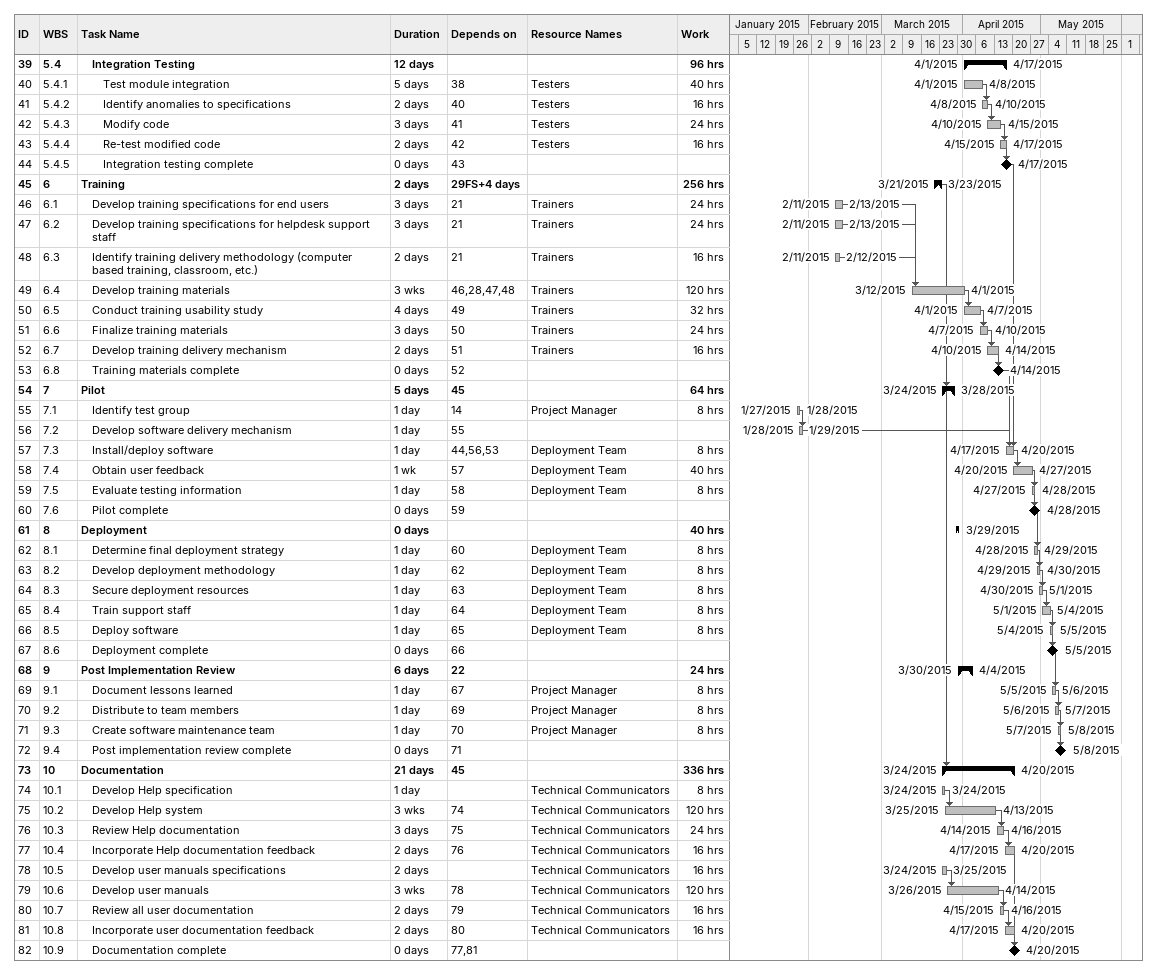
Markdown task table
| ID | WBS | Task | Duration | Start | Finish | Predecessors | Resources | Work (h) |
|---|---|---|---|---|---|---|---|---|
| 39 | 5.4 | **Integration Testing** | 12d | 2015-04-01 | 2015-04-17 |  |  | 96 |
| 40 | 5.4.1 | Test module integration | 5d | 2015-04-01 | 2015-04-08 | 38 | Testers | 40 |
| 41 | 5.4.2 | Identify anomalies to specifications | 2d | 2015-04-08 | 2015-04-10 | 40 | Testers | 16 |
| 42 | 5.4.3 | Modify code | 3d | 2015-04-10 | 2015-04-15 | 41 | Testers | 24 |
| 43 | 5.4.4 | Re-test modified code | 2d | 2015-04-15 | 2015-04-17 | 42 | Testers | 16 |
| 44 | 5.4.5 | Integration testing complete | 0d | 2015-04-17 | 2015-04-17 | 43 |  |  |
| 45 | 6 | **Training** | 2d | 2015-03-21 | 2015-03-23 | 29FS+4d |  | 256 |
| 46 | 6.1 | Develop training specifications for end users | 3d | 2015-02-11 | 2015-02-13 | 21 | Trainers | 24 |
| 47 | 6.2 | Develop training specifications for helpdesk support staff | 3d | 2015-02-11 | 2015-02-13 | 21 | Trainers | 24 |
| 48 | 6.3 | Identify training delivery methodology (computer based training, classroom, etc.) | 2d | 2015-02-11 | 2015-02-12 | 21 | Trainers | 16 |
| 49 | 6.4 | Develop training materials | 3w | 2015-03-12 | 2015-04-01 | 46, 28, 47, 48 | Trainers | 120 |
| 50 | 6.5 | Conduct training usability study | 4d | 2015-04-01 | 2015-04-07 | 49 | Trainers | 32 |
| 51 | 6.6 | Finalize training materials | 3d | 2015-04-07 | 2015-04-10 | 50 | Trainers | 24 |
| 52 | 6.7 | Develop training delivery mechanism | 2d | 2015-04-10 | 2015-04-14 | 51 | Trainers | 16 |
| 53 | 6.8 | Training materials complete | 0d | 2015-04-14 | 2015-04-14 | 52 |  |  |
| 54 | 7 | **Pilot** | 5d | 2015-03-24 | 2015-03-28 | 45 |  | 64 |
| 55 | 7.1 | Identify test group | 1d | 2015-01-27 | 2015-01-28 | 14 | Project Manager | 8 |
| 56 | 7.2 | Develop software delivery mechanism | 1d | 2015-01-28 | 2015-01-29 | 55 |  |  |
| 57 | 7.3 | Install/deploy software | 1d | 2015-04-17 | 2015-04-20 | 44, 56, 53 | Deployment Team | 8 |
| 58 | 7.4 | Obtain user feedback | 1w | 2015-04-20 | 2015-04-27 | 57 | Deployment Team | 40 |
| 59 | 7.5 | Evaluate testing information | 1d | 2015-04-27 | 2015-04-28 | 58 | Deployment Team | 8 |
| 60 | 7.6 | Pilot complete | 0d | 2015-04-28 | 2015-04-28 | 59 |  |  |
| 61 | 8 | **Deployment** | 0d | 2015-03-29 | 2015-03-29 |  |  | 40 |
| 62 | 8.1 | Determine final deployment strategy | 1d | 2015-04-28 | 2015-04-29 | 60 | Deployment Team | 8 |
| 63 | 8.2 | Develop deployment methodology | 1d | 2015-04-29 | 2015-04-30 | 62 | Deployment Team | 8 |
| 64 | 8.3 | Secure deployment resources | 1d | 2015-04-30 | 2015-05-01 | 63 | Deployment Team | 8 |
| 65 | 8.4 | Train support staff | 1d | 2015-05-01 | 2015-05-04 | 64 | Deployment Team | 8 |
| 66 | 8.5 | Deploy software | 1d | 2015-05-04 | 2015-05-05 | 65 | Deployment Team | 8 |
| 67 | 8.6 | Deployment complete | 0d | 2015-05-05 | 2015-05-05 | 66 |  |  |
| 68 | 9 | **Post Implementation Review** | 6d | 2015-03-30 | 2015-04-04 | 22 |  | 24 |
| 69 | 9.1 | Document lessons learned | 1d | 2015-05-05 | 2015-05-06 | 67 | Project Manager | 8 |
| 70 | 9.2 | Distribute to team members | 1d | 2015-05-06 | 2015-05-07 | 69 | Project Manager | 8 |
| 71 | 9.3 | Create software maintenance team | 1d | 2015-05-07 | 2015-05-08 | 70 | Project Manager | 8 |
| 72 | 9.4 | Post implementation review complete | 0d | 2015-05-08 | 2015-05-08 | 71 |  |  |
| 73 | 10 | **Documentation** | 21d | 2015-03-24 | 2015-04-20 | 45 |  | 336 |
| 74 | 10.1 | Develop Help specification | 1d | 2015-03-24 | 2015-03-24 |  | Technical Communicators | 8 |
| 75 | 10.2 | Develop Help system | 3w | 2015-03-25 | 2015-04-13 | 74 | Technical Communicators | 120 |
| 76 | 10.3 | Review Help documentation | 3d | 2015-04-14 | 2015-04-16 | 75 | Technical Communicators | 24 |
| 77 | 10.4 | Incorporate Help documentation feedback | 2d | 2015-04-17 | 2015-04-20 | 76 | Technical Communicators | 16 |
| 78 | 10.5 | Develop user manuals specifications | 2d | 2015-03-24 | 2015-03-25 |  | Technical Communicators | 16 |
| 79 | 10.6 | Develop user manuals | 3w | 2015-03-26 | 2015-04-14 | 78 | Technical Communicators | 120 |
| 80 | 10.7 | Review all user documentation | 2d | 2015-04-15 | 2015-04-16 | 79 | Technical Communicators | 16 |
| 81 | 10.8 | Incorporate user documentation feedback | 2d | 2015-04-17 | 2015-04-20 | 80 | Technical Communicators | 16 |
| 82 | 10.9 | Documentation complete | 0d | 2015-04-20 | 2015-04-20 | 77, 81 |  |  |
